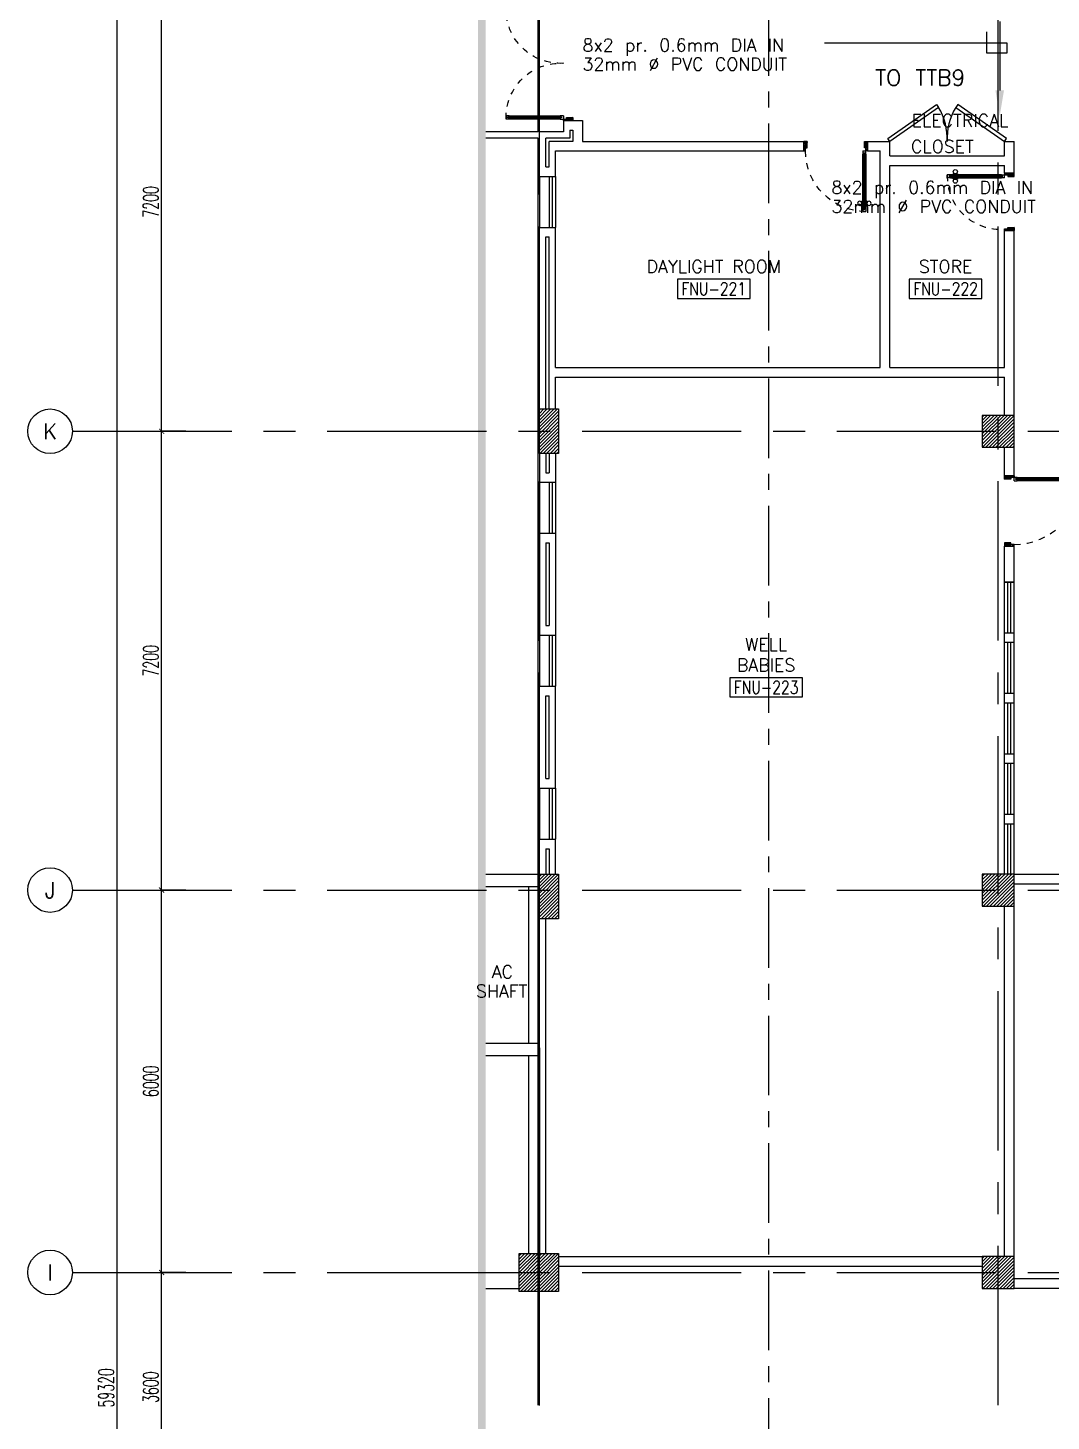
# Model space of a CAD drawing. Extents: x -0.3 to 92.6, y -1.1 to 78.4.
# Drawn here: x -0.35 to 15.71, y 34.64 to 56.5 of the extents above; entities that cross this region are included whole.
import ezdxf
from ezdxf.enums import TextEntityAlignment as Align

# ---------------------------------------------------------------- set-up
doc = ezdxf.new("R2010")
doc.units = 0
doc.header["$MEASUREMENT"] = 0
doc.header["$PDMODE"] = 34
for name, pattern in [('CENTER', [2, 1.25, -0.25, 0.25, -0.25]), ('CENTER2', [1.125, 0.75, -0.125, 0.125, -0.125]), ('CENTERX2', [4, 2.5, -0.5, 0.5, -0.5]), ('HIDDEN', [0.375, 0.25, -0.125])]:
    doc.linetypes.add(name, pattern=pattern)
doc.layers.get('0').update_dxf_attribs({"color": 11, "linetype": 'CONTINUOUS'})
doc.layers.get('DEFPOINTS').update_dxf_attribs({"color": 11, "linetype": 'CONTINUOUS'})
for name, color, linetype in [('AX', 11, 'CONTINUOUS'), ('AX-CR', 11, 'CONTINUOUS'), ('AX-DIM', 11, 'CONTINUOUS'), ('AX-TXT', 11, 'CONTINUOUS'), ('AXES', 11, 'CENTERX2'), ('AXES1', 11, 'CENTER'), ('COL', 11, 'CONTINUOUS'), ('DOOR', 11, 'CONTINUOUS'), ('E-TEXT', 2, 'CONTINUOUS'), ('E-WIRE', 4, 'CONTINUOUS'), ('EJ', 11, 'CONTINUOUS'), ('ELEV', 11, 'CONTINUOUS'), ('HAT', 11, 'CONTINUOUS'), ('INSUL', 11, 'CONTINUOUS'), ('RM-BOX', 11, 'CONTINUOUS'), ('RM-NAME', 11, 'CONTINUOUS'), ('RM-NO', 11, 'CONTINUOUS'), ('ROOF', 11, 'CONTINUOUS'), ('WALL', 11, 'CONTINUOUS'), ('WIN', 11, 'CONTINUOUS')]:
    doc.layers.add(name, color=color, linetype=linetype)
doc.styles.add('ROMANS', font='ROMANS.shx', dxfattribs={"width": 0.6})
doc.styles.get("Standard").update_dxf_attribs({"font": 'TXT.shx'})
doc.dimstyles.new('DIM-OUT', dxfattribs={"dimscale": 0, "dimtxt": 0.24, "dimasz": 0.08, "dimexe": 0.02, "dimexo": 0.02, "dimgap": 0.05, "dimtad": 1, "dimdec": 0, "dimlfac": 1000, "dimzin": 0, "dimdsep": 46, "dimtxsty": 'ROMANS', "dimblk1": 'ARCHTICK', "dimblk2": 'ARCHTICK', "dimsah": 1, "dimcen": 0.01, "dimdle": 0.08, "dimclrd": 7, "dimclre": 7, "dimclrt": 2, "dimadec": 0, "dimazin": 0, "dimtp": 2, "dimtm": 2, "dimtfac": 0.114286, "dimtdec": 0, "dimtix": 1, "dimtmove": 2, "dimatfit": 3, "dimldrblk": 'ARCHTICK', "dimfxl": 0, "dimtolj": 1, "dimtzin": 0, "dimarcsym": 0})

# ---------------------------------------------------------------- blocks, each defined once
blk = doc.blocks.new('D1000')
at = {"layer": 'DOOR', "color": 7, "linetype": 'ByBlock'}
for p, q in [((0, 0), (-150, 0)), ((-150, 0), (-150, -25)), ((-150, 0), (0, 0)), ((0, -50), (-114, 0)), ((0, -50), (-40, 0)), ((0, -50), (0, 0)), ((-1050, -25), (-1100, -25)), ((-1100, -75), (-1100, -25)), ((-1100, -25), (-1100, -75)), ((-1050, -75), (-1100, -75)), ((-1050, -42), (-1070, -42)), ((-1070, -42), (-1070, -58)), ((-1050, -58), (-1070, -58)), ((-1050, -25), (-1050, -42)), ((-1050, -58), (-1050, -75)), ((-928, -18), (-1018, -18)), ((-1018, -25), (-1018, -18)), ((-1018, -75), (-1018, -82)), ((-928, -82), (-1018, -82)), ((-1005, -9), (-940, -9)), ((-1005, -18), (-1005, -9)), ((-1005, -18), (-940, -18)), ((-1005, -82), (-940, -82)), ((-1005, -82), (-1005, -91)), ((-1005, -91), (-940, -91)), ((-940, -18), (-940, -9)), ((-940, -82), (-940, -91)), ((-928, -25), (-928, -18)), ((-928, -75), (-928, -82)), ((-200, -42), (-200, -25)), ((-200, -25), (-150, -25)), ((-180, -42), (-200, -42)), ((-200, -75), (-200, -58)), ((-200, -58), (-180, -58)), ((-150, -75), (-200, -75)), ((-180, -58), (-180, -42)), ((-150, -75), (-150, -25)), ((-150, -25), (-100, -25)), ((-100, -25), (-100, -50)), ((0, -50), (-100, -37)), ((-100, -50), (0, -50)), ((-150, -975), (-100, -975)), ((-150, -1000), (-150, -975)), ((-150, -1000), (0, -1000)), ((0, -1000), (-150, -1000)), ((0, -950), (-114, -1000)), ((-100, -975), (-100, -950)), ((0, -950), (-100, -963)), ((-100, -950), (0, -950)), ((0, -950), (-40, -1000)), ((0, -950), (0, -1000))]:
    blk.add_line(p, q, dxfattribs=at)
at = {"layer": 'DOOR', "linetype": 'ByBlock'}
for p, q in [((-200, -25), (-1050, -25)), ((-200, -42), (-1050, -42)), ((-200, -58), (-1050, -58)), ((-1050, -75), (-200, -75))]:
    blk.add_line(p, q, dxfattribs=at)
at = {"layer": 'DOOR', "color": 7, "linetype": 'ByBlock'}
for centre in [(-973, 23), (-973, -124)]:
    blk.add_circle(centre, 32.4, dxfattribs=at)
for centre, radius, start, end in [((0, -50), 134, 158.1598, 169.28), ((0, -50), 74.4, 137.7764, 180), ((0, -50), 54.4, 113.2074, 180), ((0, -50), 154, 161.1053, 166.2858), ((0, -50), 114, 154.0838, 167.3774), ((0, -50), 94.4, 148.0182, 180), ((0, -50), 34.4, 90, 180), ((0, -50), 14.4, 90, 180), ((0, -950), 154, 193.7142, 198.8947), ((0, -950), 134, 190.72, 201.8402), ((0, -950), 94.4, 180, 211.9818), ((0, -950), 74.4, 180, 222.2236), ((0, -950), 54.4, 180, 246.7926), ((0, -950), 34.4, 180, 270), ((0, -950), 14.4, 180, 270)]:
    blk.add_arc(centre, radius, start, end, dxfattribs=at)
at = {"layer": 'DOOR', "linetype": 'HIDDEN', "ltscale": 0.5}
blk.add_arc((-149, -24), 951, 180.0434, 269.9667, dxfattribs=at)
blk = doc.blocks.new('DOOR-110')
at = {"layer": 'DOOR', "color": 0, "linetype": 'ByBlock'}
for p, q in [((0, 1050), (0, 1100)), ((150, 1100), (0, 1100)), ((150, 1100), (150, 1075)), ((100, 1050), (0, 1050)), ((100, 1075), (100, 1050)), ((150, 1075), (100, 1075)), ((150, 1025), (150, 1075)), ((200, 1075), (150, 1075)), ((150, 1025), (200, 1025)), ((180, 1042), (180, 1058)), ((180, 1058), (200, 1058)), ((200, 1042), (180, 1042)), ((200, 1058), (200, 1075)), ((200, 1025), (200, 1042)), ((1028, 1075), (1028, 1082)), ((1028, 1082), (1118, 1082)), ((1028, 1025), (1028, 1018)), ((1028, 1018), (1118, 1018)), ((1040, 1082), (1040, 1091)), ((1105, 1091), (1040, 1091)), ((1105, 1082), (1040, 1082)), ((1040, 1018), (1040, 1009)), ((1105, 1018), (1040, 1018)), ((1105, 1009), (1040, 1009)), ((1105, 1082), (1105, 1091)), ((1105, 1018), (1105, 1009)), ((1118, 1075), (1118, 1082)), ((1118, 1025), (1118, 1018)), ((1150, 1075), (1150, 1058)), ((1150, 1075), (1200, 1075)), ((1150, 1058), (1170, 1058)), ((1150, 1042), (1150, 1025)), ((1150, 1042), (1170, 1042)), ((1150, 1025), (1200, 1025)), ((1170, 1058), (1170, 1042)), ((1200, 1075), (1200, 1025)), ((1200, 1025), (1200, 1075)), ((100, 50), (0, 50)), ((0, 50), (0, 0)), ((0, 0), (150, 0)), ((150, 0), (0, 0)), ((100, 25), (100, 50)), ((150, 25), (100, 25)), ((150, 0), (150, 25))]:
    blk.add_line(p, q, dxfattribs=at)
at = {"layer": 'DOOR', "linetype": 'ByBlock'}
for p, q in [((0, 1100), (150, 1100)), ((200, 1075), (1150, 1075)), ((200, 1058), (1150, 1058)), ((200, 1042), (1150, 1042)), ((1150, 1025), (200, 1025))]:
    blk.add_line(p, q, dxfattribs=at)
at = {"layer": 'DOOR', "color": 9, "linetype": 'ByBlock'}
for p, q in [((0, 1050), (40, 1100)), ((0, 1050), (114, 1100)), ((0, 1050), (100, 1063)), ((0, 50), (40, 0)), ((0, 50), (114, 0)), ((0, 50), (100, 37))]:
    blk.add_line(p, q, dxfattribs=at)
at = {"layer": 'DOOR', "color": 0, "linetype": 'ByBlock'}
for centre in [(1073, 1124), (1073, 976)]:
    blk.add_circle(centre, 32.4, dxfattribs=at)
at = {"layer": 'DOOR', "color": 9, "linetype": 'ByBlock'}
for centre, radius, start, end in [((0, 1050), 54.4, 0, 66.7926), ((0, 1050), 74.4, 0, 42.2236), ((0, 1050), 94.4, 0, 31.9818), ((0, 1050), 114, 12.6226, 25.9162), ((0, 1050), 134, 10.72, 21.8402), ((0, 1050), 154, 13.7142, 18.8947), ((0, 1050), 34.4, 0, 90), ((0, 1050), 14.4, 0, 90), ((0, 50), 14.4, 270, 0), ((0, 50), 34.4, 270, 0), ((0, 50), 54.4, 293.2074, 0), ((0, 50), 74.4, 317.7764, 0), ((0, 50), 94.4, 328.0182, 0), ((0, 50), 134, 338.1598, 349.28), ((0, 50), 154, 341.1053, 346.2858)]:
    blk.add_arc(centre, radius, start, end, dxfattribs=at)
at = {"layer": 'DOOR', "linetype": 'HIDDEN', "ltscale": 0.5}
blk.add_arc((150, 1075), 1050, 270, 0, dxfattribs=at)
at = {"layer": 'WALL', "linetype": 'ByBlock'}
for p, q in [((0, 1100), (150, 1100)), ((0, 0), (150, 0))]:
    blk.add_line(p, q, dxfattribs=at)
blk = doc.blocks.new('A$C272A55A0')
at = {"layer": 'DOOR', "color": 0, "linetype": 'ByBlock'}
for p, q in [((0, 900), (0, 1050)), ((50, 1050), (0, 1050)), ((0, 900), (25, 900)), ((25, 950), (50, 950)), ((25, 900), (25, 950)), ((75, 900), (25, 900)), ((25, 850), (25, 900)), ((50, 950), (50, 1050)), ((75, 900), (75, 850)), ((1725, 900), (1775, 900)), ((1725, 900), (1725, 850)), ((1750, 950), (1750, 1050)), ((1750, 1050), (1800, 1050)), ((1775, 950), (1750, 950)), ((1775, 900), (1775, 950)), ((1800, 900), (1775, 900)), ((1775, 850), (1775, 900)), ((1800, 1050), (1800, 900)), ((42, 850), (25, 850)), ((58, 870), (42, 870)), ((42, 870), (42, 850)), ((58, 850), (58, 870)), ((75, 850), (58, 850)), ((1725, 850), (1742, 850)), ((1742, 870), (1758, 870)), ((1742, 850), (1742, 870)), ((1758, 870), (1758, 850)), ((1758, 850), (1775, 850)), ((25, 50), (42, 50)), ((25, 50), (25, 0)), ((25, 0), (75, 0)), ((75, 0), (25, 0)), ((42, 50), (42, 30)), ((42, 30), (58, 30)), ((58, 50), (75, 50)), ((58, 50), (58, 30)), ((75, 50), (75, 0)), ((1718, 160), (1709, 160)), ((1709, 95), (1709, 160)), ((1718, 95), (1709, 95)), ((1725, 173), (1718, 173)), ((1718, 173), (1718, 83)), ((1718, 95), (1718, 160)), ((1725, 83), (1718, 83)), ((1742, 50), (1725, 50)), ((1725, 50), (1725, 0)), ((1775, 0), (1725, 0)), ((1725, 0), (1775, 0)), ((1742, 50), (1742, 30)), ((1758, 30), (1742, 30)), ((1775, 50), (1758, 50)), ((1758, 50), (1758, 30)), ((1775, 173), (1782, 173)), ((1775, 83), (1782, 83)), ((1775, 50), (1775, 0)), ((1782, 173), (1782, 83)), ((1782, 160), (1791, 160)), ((1782, 95), (1782, 160)), ((1782, 95), (1791, 95)), ((1791, 95), (1791, 160))]:
    blk.add_line(p, q, dxfattribs=at)
at = {"layer": 'DOOR', "color": 9, "linetype": 'ByBlock'}
for p, q in [((50, 1050), (0, 1010)), ((50, 1050), (0, 937)), ((50, 1050), (37, 950)), ((1750, 1050), (1800, 1010)), ((1750, 1050), (1800, 937)), ((1750, 1050), (1763, 950))]:
    blk.add_line(p, q, dxfattribs=at)
at = {"layer": 'DOOR', "linetype": 'ByBlock'}
for p, q in [((25, 850), (25, 50)), ((42, 850), (42, 50)), ((58, 850), (58, 50)), ((75, 50), (75, 850)), ((1725, 50), (1725, 850)), ((1742, 850), (1742, 50)), ((1758, 850), (1758, 50)), ((1775, 850), (1775, 50))]:
    blk.add_line(p, q, dxfattribs=at)
at = {"layer": 'DOOR', "color": 0, "linetype": 'ByBlock'}
for centre in [(1676, 128), (1824, 128)]:
    blk.add_circle(centre, 32.4, dxfattribs=at)
at = {"layer": 'DOOR', "color": 9, "linetype": 'ByBlock'}
for centre, radius, start, end in [((50, 1050), 54.4, 203.2074, 270), ((50, 1050), 74.4, 227.7764, 270), ((50, 1050), 94.4, 238.0182, 270), ((50, 1050), 114, 244.0838, 257.3774), ((50, 1050), 134, 248.1598, 259.28), ((50, 1050), 154, 251.1053, 256.2858), ((50, 1050), 34.4, 180, 270), ((50, 1050), 14.4, 180, 270), ((1750, 1050), 14.4, 270, 0), ((1750, 1050), 34.4, 270, 0), ((1750, 1050), 54.4, 270, 336.7926), ((1750, 1050), 74.4, 270, 312.2236), ((1750, 1050), 94.4, 270, 301.9818), ((1750, 1050), 114, 282.6226, 295.9162), ((1750, 1050), 134, 280.72, 291.8402), ((1750, 1050), 154, 283.7142, 288.8947)]:
    blk.add_arc(centre, radius, start, end, dxfattribs=at)
at = {"layer": 'DOOR', "linetype": 'HIDDEN', "ltscale": 0.5}
for centre, start, end in [((50, 851), 268.3174, 3.2965), ((1750, 851), 176.7035, 271.6826)]:
    blk.add_arc(centre, 851, start, end, dxfattribs=at)
at = {"layer": 'WALL', "linetype": 'ByBlock'}
blk.add_line((1800, 900), (1800, 1050), dxfattribs=at)
blk = doc.blocks.new('C5V')
at = {"layer": 'HAT'}
h = blk.add_hatch(dxfattribs=at)
h.set_pattern_fill('ANSI31', color=256, scale=300, style=0)
h.set_pattern_definition([(45, (-249196.182, -54711.005), (-26.5165043, 26.5165043), [])])
h.paths.add_polyline_path([(-20, 600), (-320, 600), (-320, 300), (-20, 300)])
h.paths.add_polyline_path([(-20, 300), (-320, 300), (-320, 0), (-20, 0)])
h = blk.add_hatch(dxfattribs=at)
h.set_pattern_fill('ANSI31', color=256, scale=300, style=0)
h.set_pattern_definition([(45, (-248876.182, -54711.005), (-26.5165043, 26.5165043), [])])
h.paths.add_polyline_path([(300, 600), (0, 600), (0, 300), (300, 300)])
h.paths.add_polyline_path([(300, 300), (0, 300), (0, 0), (300, 0)])
at = {"layer": 'COL'}
for points in [[(-20, 600), (-20, 0), (-320, 0), (-320, 600)], [(300, 600), (300, 0), (0, 0), (0, 600)]]:
    blk.add_lwpolyline(points, close=True, dxfattribs=at)
blk = doc.blocks.new('C11')
at = {"layer": 'HAT'}
h = blk.add_hatch(dxfattribs=at)
h.set_pattern_fill('ANSI31', color=256, scale=300, style=0)
h.set_pattern_definition([(45, (-248556.182, -75061.005), (-26.5165043, 26.5165043), [])])
h.paths.add_polyline_path([(300, 700), (0, 700), (0, 350), (300, 350)])
h.paths.add_polyline_path([(300, 350), (0, 350), (0, 0), (300, 0)])
at = {"layer": 'COL'}
blk.add_lwpolyline([(300, 700), (300, 0), (0, 0), (0, 700)], close=True, dxfattribs=at)
blk = doc.blocks.new('RM1')
at = {"layer": 'RM-BOX'}
blk.add_lwpolyline([(570, -200), (-570, -200), (-570, -500), (570, -500)], close=True, dxfattribs=at)
at = {"layer": 'RM-NAME', "style": 'ROMANS'}
for tag, p in [('ROOMNAME1', (0, 324)), ('ROOMNAME2', (0, 0))]:
    blk.add_attdef(tag, text='', height=200, dxfattribs=at).set_placement(p, align=Align.MIDDLE)
at = {"layer": 'RM-NO', "style": 'ROMANS', "width": 0.8}
blk.add_attdef('ROOMNO', text='', height=200, dxfattribs=at).set_placement((0, -350), align=Align.MIDDLE)
blk = doc.blocks.new('DOOR90')
at = {"layer": 'DOOR', "linetype": 'ByBlock'}
for p, q in [((0, 0), (-150, 0)), ((-200, -25), (-1000, -25)), ((-200, -42), (-1000, -42)), ((-200, -58), (-1000, -58)), ((-1000, -75), (-200, -75))]:
    blk.add_line(p, q, dxfattribs=at)
at = {"layer": 'DOOR', "color": 0, "linetype": 'ByBlock'}
for p, q in [((-150, 0), (-150, -25)), ((-150, 0), (0, 0)), ((0, -50), (0, 0)), ((-1050, -25), (-1050, -75)), ((-1050, -75), (-1050, -25)), ((-1000, -25), (-1050, -25)), ((-1000, -75), (-1050, -75)), ((-1020, -42), (-1020, -58)), ((-1000, -42), (-1020, -42)), ((-1000, -58), (-1020, -58)), ((-1000, -25), (-1000, -42)), ((-1000, -58), (-1000, -75)), ((-968, -25), (-968, -18)), ((-878, -18), (-968, -18)), ((-968, -75), (-968, -82)), ((-878, -82), (-968, -82)), ((-955, -18), (-955, -9)), ((-955, -9), (-890, -9)), ((-955, -18), (-890, -18)), ((-955, -82), (-955, -91)), ((-955, -82), (-890, -82)), ((-955, -91), (-890, -91)), ((-890, -18), (-890, -9)), ((-890, -82), (-890, -91)), ((-878, -25), (-878, -18)), ((-878, -75), (-878, -82)), ((-200, -42), (-200, -25)), ((-200, -25), (-150, -25)), ((-180, -42), (-200, -42)), ((-200, -75), (-200, -58)), ((-200, -58), (-180, -58)), ((-150, -75), (-200, -75)), ((-180, -58), (-180, -42)), ((-150, -75), (-150, -25)), ((-150, -25), (-100, -25)), ((-100, -25), (-100, -50)), ((-100, -50), (0, -50)), ((-100, -850), (0, -850)), ((-100, -875), (-100, -850)), ((0, -850), (0, -900)), ((-150, -900), (-150, -875)), ((-150, -875), (-100, -875)), ((0, -900), (-150, -900)), ((-150, -900), (0, -900))]:
    blk.add_line(p, q, dxfattribs=at)
at = {"layer": 'DOOR', "color": 9, "linetype": 'ByBlock'}
for p, q in [((0, -50), (-114, 0)), ((0, -50), (-40, 0)), ((0, -50), (-100, -37)), ((0, -850), (-114, -900)), ((0, -850), (-100, -863)), ((0, -850), (-40, -900))]:
    blk.add_line(p, q, dxfattribs=at)
at = {"layer": 'DOOR', "color": 0, "linetype": 'ByBlock'}
for centre in [(-923, 24), (-923, -124)]:
    blk.add_circle(centre, 32.4, dxfattribs=at)
at = {"layer": 'DOOR', "color": 9, "linetype": 'ByBlock'}
for centre, radius, start, end in [((0, -50), 74.4, 137.7764, 180), ((0, -50), 54.4, 113.2074, 180), ((0, -50), 154, 161.1053, 166.2858), ((0, -50), 134, 158.1598, 169.28), ((0, -50), 114, 154.0838, 167.3774), ((0, -50), 94.4, 148.0182, 180), ((0, -50), 34.4, 90, 180), ((0, -50), 14.4, 90, 180), ((0, -850), 94.4, 180, 211.9818), ((0, -850), 74.4, 180, 222.2236), ((0, -850), 54.4, 180, 246.7926), ((0, -850), 34.4, 180, 270), ((0, -850), 14.4, 180, 270), ((0, -850), 154, 193.7142, 198.8947), ((0, -850), 134, 190.72, 201.8402)]:
    blk.add_arc(centre, radius, start, end, dxfattribs=at)
at = {"layer": 'DOOR', "linetype": 'HIDDEN', "ltscale": 0.5}
blk.add_arc((-222, -50), 828, 178.2701, 275.003, dxfattribs=at)
blk = doc.blocks.new('COL50')
at = {"layer": 'COL'}
blk.add_lwpolyline([(-250, 250), (-250, -250), (250, -250), (250, 250)], close=True, dxfattribs=at)
blk = doc.blocks.new('*X50')
at = {"color": 0}
for p, q in [((73379, 162740), (73829, 163190)), ((73379, 162793), (73776, 163190)), ((73379, 162846), (73723, 163190)), ((73379, 162899), (73670, 163190)), ((73379, 162952), (73617, 163190)), ((73379, 163005), (73564, 163190)), ((73379, 163058), (73511, 163190)), ((73379, 163111), (73458, 163190)), ((73379, 163164), (73405, 163190)), ((73382, 162690), (73879, 163187)), ((73435, 162690), (73879, 163134)), ((73488, 162690), (73879, 163081)), ((73541, 162690), (73879, 163028)), ((73594, 162690), (73879, 162975)), ((73647, 162690), (73879, 162922)), ((73700, 162690), (73879, 162869)), ((73753, 162690), (73879, 162816)), ((73806, 162690), (73879, 162763)), ((73859, 162690), (73879, 162710))]:
    blk.add_line(p, q, dxfattribs=at)
blk = doc.blocks.new('*X51')
at = {"color": 0}
for p, q in [((73379, 155527), (73842, 155990)), ((73379, 155580), (73789, 155990)), ((73379, 155633), (73736, 155990)), ((73379, 155686), (73683, 155990)), ((73379, 155739), (73629, 155990)), ((73379, 155793), (73576, 155990)), ((73379, 155846), (73523, 155990)), ((73379, 155899), (73470, 155990)), ((73379, 155952), (73417, 155990)), ((73395, 155490), (73879, 155974)), ((73448, 155490), (73879, 155921)), ((73501, 155490), (73879, 155868)), ((73554, 155490), (73879, 155815)), ((73607, 155490), (73879, 155762)), ((73660, 155490), (73879, 155709)), ((73713, 155490), (73879, 155656)), ((73766, 155490), (73879, 155603)), ((73819, 155490), (73879, 155550)), ((73872, 155490), (73879, 155497))]:
    blk.add_line(p, q, dxfattribs=at)
blk = doc.blocks.new('*X52')
at = {"color": 0}
for p, q in [((73379, 149535), (73834, 149990)), ((73379, 149588), (73781, 149990)), ((73379, 149641), (73728, 149990)), ((73379, 149694), (73675, 149990)), ((73379, 149747), (73622, 149990)), ((73379, 149800), (73569, 149990)), ((73379, 149853), (73516, 149990)), ((73379, 149906), (73463, 149990)), ((73379, 149959), (73410, 149990)), ((73387, 149490), (73879, 149982)), ((73440, 149490), (73879, 149929)), ((73493, 149490), (73879, 149876)), ((73546, 149490), (73879, 149822)), ((73599, 149490), (73879, 149769)), ((73653, 149490), (73879, 149716)), ((73706, 149490), (73879, 149663)), ((73759, 149490), (73879, 149610)), ((73812, 149490), (73879, 149557)), ((73865, 149490), (73879, 149504))]:
    blk.add_line(p, q, dxfattribs=at)
blk = doc.blocks.new('_ARCHTICK')
at = {"color": 0, "linetype": 'ByBlock', "const_width": 0.15}
blk.add_lwpolyline([(-0.5, -0.5), (0.5, 0.5)], dxfattribs=at)
blk = doc.blocks.new('*D138')
at = {"layer": 'AX-DIM', "color": 7, "lineweight": -2}
for p, q in [((2.13, 36.97), (1.73, 36.97)), ((1.75, 33.29), (1.75, 37.05)), ((2.13, 33.37), (1.73, 33.37))]:
    blk.add_line(p, q, dxfattribs=at)
at = {"layer": 'DEFPOINTS', "color": 0}
for p in [(1.75, 36.97), (2.15, 36.97), (2.15, 33.37)]:
    blk.add_point(p, dxfattribs=at)
at = {"layer": 'AX-DIM', "color": 7, "lineweight": -2, "xscale": 0.08, "yscale": 0.08, "zscale": 0.08}
for p, rotation in [((1.75, 36.97), 90), ((1.75, 33.37), 270)]:
    blk.add_blockref('_ARCHTICK', p, dxfattribs=dict(at, rotation=rotation))
at = {"layer": 'AX-DIM', "color": 2, "insert": (1.58, 35.17), "char_height": 0.24, "attachment_point": 5, "rotation": 90, "style": 'ROMANS'}
blk.add_mtext('\\A1;3600', dxfattribs=at)
blk = doc.blocks.new('*D134')
at = {"layer": 'AX-DIM', "color": 7, "lineweight": -2}
for p, q in [((2.13, 57.37), (1.73, 57.37)), ((1.75, 50.09), (1.75, 57.45)), ((2.13, 50.17), (1.73, 50.17))]:
    blk.add_line(p, q, dxfattribs=at)
at = {"layer": 'DEFPOINTS', "color": 0}
for p in [(1.75, 57.37), (2.15, 57.37), (2.15, 50.17)]:
    blk.add_point(p, dxfattribs=at)
at = {"layer": 'AX-DIM', "color": 7, "lineweight": -2, "xscale": 0.08, "yscale": 0.08, "zscale": 0.08}
for p, rotation in [((1.75, 57.37), 90), ((1.75, 50.17), 270)]:
    blk.add_blockref('_ARCHTICK', p, dxfattribs=dict(at, rotation=rotation))
at = {"layer": 'AX-DIM', "color": 2, "insert": (1.58, 53.77), "char_height": 0.24, "attachment_point": 5, "rotation": 90, "style": 'ROMANS'}
blk.add_mtext('\\A1;7200', dxfattribs=at)
blk = doc.blocks.new('*D133')
at = {"layer": 'AX-DIM', "color": 7, "lineweight": -2}
for p, q in [((2.13, 42.97), (1.73, 42.97)), ((1.75, 36.89), (1.75, 43.05)), ((2.13, 36.97), (1.73, 36.97))]:
    blk.add_line(p, q, dxfattribs=at)
at = {"layer": 'DEFPOINTS', "color": 0}
for p in [(1.75, 42.97), (2.15, 42.97), (2.15, 36.97)]:
    blk.add_point(p, dxfattribs=at)
at = {"layer": 'AX-DIM', "color": 7, "lineweight": -2, "xscale": 0.08, "yscale": 0.08, "zscale": 0.08}
for p, rotation in [((1.75, 42.97), 90), ((1.75, 36.97), 270)]:
    blk.add_blockref('_ARCHTICK', p, dxfattribs=dict(at, rotation=rotation))
at = {"layer": 'AX-DIM', "color": 2, "insert": (1.58, 39.97), "char_height": 0.24, "attachment_point": 5, "rotation": 90, "style": 'ROMANS'}
blk.add_mtext('\\A1;6000', dxfattribs=at)
blk = doc.blocks.new('*D132')
at = {"layer": 'AX-DIM', "color": 7, "lineweight": -2}
for p, q in [((2.13, 50.17), (1.73, 50.17)), ((1.75, 42.89), (1.75, 50.25)), ((2.13, 42.97), (1.73, 42.97))]:
    blk.add_line(p, q, dxfattribs=at)
at = {"layer": 'DEFPOINTS', "color": 0}
for p in [(1.75, 50.17), (2.15, 50.17), (2.15, 42.97)]:
    blk.add_point(p, dxfattribs=at)
at = {"layer": 'AX-DIM', "color": 7, "lineweight": -2, "xscale": 0.08, "yscale": 0.08, "zscale": 0.08}
for p, rotation in [((1.75, 50.17), 90), ((1.75, 42.97), 270)]:
    blk.add_blockref('_ARCHTICK', p, dxfattribs=dict(at, rotation=rotation))
at = {"layer": 'AX-DIM', "color": 2, "insert": (1.58, 46.57), "char_height": 0.24, "attachment_point": 5, "rotation": 90, "style": 'ROMANS'}
blk.add_mtext('\\A1;7200', dxfattribs=at)
blk = doc.blocks.new('AXL')
at = {"layer": 'AX-CR'}
blk.add_circle((-350, 0), 350, dxfattribs=at)
at = {"layer": 'AX-TXT', "style": 'ROMANS'}
blk.add_attdef('AX', text='', height=250, dxfattribs=at).set_placement((-350, 0), align=Align.MIDDLE)
blk = doc.blocks.new('*D121')
at = {"layer": 'AX-DIM', "color": 7, "lineweight": -2}
for p, q in [((7.012, 64.82), (1.03, 64.82)), ((1.05, 5.42), (1.05, 64.9)), ((7.912, 5.5), (1.03, 5.5))]:
    blk.add_line(p, q, dxfattribs=at)
at = {"layer": 'DEFPOINTS', "color": 0}
for p in [(1.05, 64.82), (7.032, 64.82), (7.932, 5.5)]:
    blk.add_point(p, dxfattribs=at)
at = {"layer": 'AX-DIM', "color": 7, "lineweight": -2, "xscale": 0.08, "yscale": 0.08, "zscale": 0.08}
for p, rotation in [((1.05, 64.82), 90), ((1.05, 5.5), 270)]:
    blk.add_blockref('_ARCHTICK', p, dxfattribs=dict(at, rotation=rotation))
at = {"layer": 'AX-DIM', "color": 2, "insert": (0.88, 35.16), "char_height": 0.24, "attachment_point": 5, "rotation": 90, "style": 'ROMANS'}
blk.add_mtext('\\A1;59320', dxfattribs=at)

msp = doc.modelspace()

# ---------------------------------------------------------------- linework, layer by layer
at = {"layer": 'AXES'}
for p, q in [((14.8817, -1.1143), (14.8817, 77.6984)), ((7.6617, -1.1143), (7.6617, 77.3484)), ((7.6817, -1.1163), (7.6817, 77.3463)), ((0.35, 50.17), (23.8817, 50.17)), ((0.35, 42.97), (23.8817, 42.97)), ((0.35, 36.97), (23.8817, 36.97))]:
    msp.add_line(p, q, dxfattribs=at)
at = {"layer": 'AXES1'}
msp.add_line((11.2817, 5.75), (11.2817, 64.57), dxfattribs=at)
at = {"layer": 'COL'}
for points in [[(6.8367, 43.22), (7.6617, 43.22), (7.6617, 43.02), (6.8367, 43.02)], [(6.8367, 40.57), (7.6617, 40.57), (7.6617, 40.37), (6.8367, 40.37)]]:
    msp.add_lwpolyline(points, dxfattribs=at)
at = {"layer": 'E-TEXT', "color": 11}
msp.add_lwpolyline([(12.1551, 56.2682), (15.0163, 56.2682), (15.0163, 56.1041), (14.7033, 56.1041), (14.7033, 56.4396)], dxfattribs=at)
at = {"layer": 'E-WIRE', "color": 4, "linetype": 'ByBlock'}
msp.add_line((14.9063, 56.6021), (14.9063, 55.5194), dxfattribs=at)
at = {"layer": 'E-WIRE', "color": 4}
msp.add_solid([(14.8396, 55.5194), (14.9729, 55.5194), (14.9063, 55.1194)], dxfattribs=at)
at = {"layer": 'EJ'}
for p, q in [((7.6617, 54.87), (7.6617, 57.02)), ((7.6817, 54.87), (7.6817, 57.02)), ((7.6817, 40.495), (7.6817, 37.22))]:
    msp.add_line(p, q, dxfattribs=at)
at = {"layer": 'ELEV', "linetype": 'CENTER2', "const_width": 0.12}
msp.add_lwpolyline([(6.7752, 3.4309), (6.7752, 66.97)], dxfattribs=at)
at = {"layer": 'INSUL'}
for p, q in [((8.1567, 54.895), (8.1567, 54.77)), ((8.1567, 54.895), (8.2067, 54.895)), ((8.2067, 54.895), (8.2067, 54.72)), ((8.1567, 54.77), (7.7817, 54.77)), ((7.7817, 54.32), (7.7817, 54.77)), ((8.2067, 54.72), (7.8317, 54.72)), ((7.8317, 54.32), (7.8317, 54.72)), ((7.7817, 54.32), (7.8317, 54.32)), ((7.7817, 53.22), (7.8317, 53.22)), ((7.7817, 50.52), (7.7817, 53.22)), ((7.8317, 50.52), (7.8317, 53.22)), ((7.7817, 49.82), (7.7817, 49.52)), ((7.8317, 49.82), (7.8317, 49.52)), ((7.7817, 49.52), (7.8317, 49.52)), ((7.7817, 48.42), (7.8317, 48.42)), ((7.7817, 48.42), (7.7817, 47.12)), ((7.8317, 48.42), (7.8317, 47.12)), ((7.7817, 47.12), (7.8317, 47.12)), ((7.7817, 44.72), (7.7817, 46.02)), ((7.7817, 46.02), (7.8317, 46.02)), ((7.8317, 44.72), (7.8317, 46.02)), ((7.7817, 44.72), (7.8317, 44.72)), ((7.7817, 43.62), (7.8317, 43.62)), ((7.7817, 43.62), (7.7817, 43.22)), ((7.8317, 43.62), (7.8317, 43.22))]:
    msp.add_line(p, q, dxfattribs=at)
at = {"layer": 'ROOF'}
for p, q in [((7.6617, 54.87), (6.8367, 54.87)), ((7.6617, 54.77), (6.8367, 54.77)), ((7.6617, 43.22), (7.6617, 54.77))]:
    msp.add_line(p, q, dxfattribs=at)
at = {"layer": 'WALL'}
for p, q in [((8.0567, 55.045), (8.3567, 55.045)), ((8.0567, 55.045), (8.0567, 54.87)), ((8.3567, 55.045), (8.3567, 54.72)), ((8.0567, 54.87), (7.6817, 54.87)), ((7.6817, 54.17), (7.6817, 54.87)), ((8.3567, 54.72), (11.8317, 54.72)), ((11.8317, 54.57), (11.8317, 54.72)), ((12.8317, 54.57), (12.8317, 54.72)), ((12.8317, 54.72), (13.1817, 54.72)), ((13.1817, 54.4903), (13.1817, 54.72)), ((14.9817, 54.72), (15.1317, 54.72)), ((14.9817, 54.4903), (14.9817, 54.72)), ((14.9817, 54.72), (15.1317, 54.72)), ((15.1317, 54.22), (15.1317, 54.72)), ((7.9317, 54.57), (11.8317, 54.57)), ((7.9317, 54.17), (7.9317, 54.57)), ((12.8317, 54.57), (13.0317, 54.57)), ((13.0317, 51.17), (13.0317, 54.57)), ((13.1817, 54.4903), (14.9817, 54.4903)), ((13.1817, 51.17), (13.1817, 54.3403)), ((13.1817, 54.3403), (14.9817, 54.3403)), ((14.9817, 54.22), (14.9817, 54.3403)), ((7.6817, 54.17), (7.9317, 54.17)), ((14.9817, 54.22), (15.1317, 54.22)), ((7.6817, 53.37), (7.9317, 53.37)), ((7.6817, 50.52), (7.6817, 53.37)), ((7.9317, 51.17), (7.9317, 53.37)), ((14.9817, 53.32), (15.1317, 53.32)), ((14.9817, 51.17), (14.9817, 53.32)), ((15.1317, 50.42), (15.1317, 53.32)), ((7.9317, 51.17), (13.0317, 51.17)), ((13.1817, 51.17), (14.9817, 51.17)), ((7.9317, 50.52), (7.9317, 51.02)), ((7.9317, 51.02), (14.9817, 51.02)), ((14.9817, 50.42), (14.9817, 51.02)), ((14.9817, 49.47), (14.9817, 49.92)), ((15.1317, 49.47), (15.1317, 49.92)), ((7.6817, 49.82), (7.6817, 49.37)), ((7.9317, 49.82), (7.9317, 49.37)), ((15.1317, 49.47), (14.9817, 49.47)), ((7.6817, 49.37), (7.9317, 49.37)), ((7.6817, 48.57), (7.9317, 48.57)), ((7.6817, 48.57), (7.6817, 46.97)), ((7.9317, 48.57), (7.9317, 46.97)), ((14.9817, 47.8046), (14.9817, 48.37)), ((15.1317, 48.37), (14.9817, 48.37)), ((15.1317, 47.8046), (15.1317, 48.37)), ((14.9817, 47.8046), (15.1317, 47.8046)), ((15.1317, 47.8046), (14.9817, 47.8046)), ((14.9817, 47.8046), (15.1317, 47.8046)), ((7.6817, 46.97), (7.9317, 46.97)), ((15.1317, 47.0046), (14.9817, 47.0046)), ((14.9817, 46.8546), (14.9817, 47.0046)), ((15.1317, 46.8546), (14.9817, 46.8546)), ((15.1317, 46.8546), (15.1317, 47.0046)), ((7.6817, 46.17), (7.9317, 46.17)), ((7.6817, 44.57), (7.6817, 46.17)), ((7.9317, 44.57), (7.9317, 46.17)), ((15.1317, 46.0546), (14.9817, 46.0546)), ((14.9817, 45.9046), (14.9817, 46.0546)), ((15.1317, 45.9046), (15.1317, 46.0546)), ((15.1317, 45.9046), (14.9817, 45.9046)), ((15.1317, 45.1046), (14.9817, 45.1046)), ((14.9817, 44.9546), (14.9817, 45.1046)), ((15.1317, 44.9546), (15.1317, 45.1046)), ((15.1317, 44.9546), (14.9817, 44.9546)), ((7.6817, 44.57), (7.9317, 44.57)), ((15.1317, 44.1546), (14.9817, 44.1546)), ((14.9817, 44.0046), (14.9817, 44.1546)), ((15.1317, 44.0046), (14.9817, 44.0046)), ((15.1317, 44.0046), (15.1317, 44.1546)), ((7.6817, 43.77), (7.9317, 43.77)), ((7.6817, 43.22), (7.6817, 43.77)), ((7.9317, 43.22), (7.9317, 43.77)), ((15.1317, 43.22), (17.1317, 43.22)), ((7.5117, 40.57), (7.5117, 43.02)), ((7.6617, 40.57), (7.6617, 43.02)), ((15.1317, 43.07), (17.1317, 43.07)), ((14.9817, 37.22), (14.9817, 42.72)), ((15.1317, 37.22), (15.1317, 42.72)), ((7.6817, 37.27), (7.6817, 42.52)), ((7.7817, 37.27), (7.7817, 42.52)), ((7.5117, 37.27), (7.5117, 40.37)), ((7.6617, 37.27), (7.6617, 40.37)), ((7.9808, 37.22), (14.6317, 37.22)), ((6.8367, 36.97), (7.3617, 36.97)), ((7.9808, 37.07), (14.6317, 37.07)), ((18.4317, 36.87), (15.1317, 36.87)), ((6.8367, 36.72), (7.3617, 36.72)), ((21.8317, 36.72), (15.1317, 36.72))]:
    msp.add_line(p, q, dxfattribs=at)
for points in [[(13.1799, 54.72), (13.1473, 54.7668), (13.9127, 55.3001), (13.9453, 55.2534)], [(14.9817, 54.72), (15.0142, 54.7668), (14.2488, 55.3001), (14.2162, 55.2534)]]:
    msp.add_lwpolyline(points, close=True, dxfattribs=at)
for centre, start, end in [((13.1473, 54.7668), 357.13243, 31.37409), ((15.0142, 54.7668), 148.62591, 182.86757)]:
    msp.add_arc(centre, 0.9346, start, end, dxfattribs=at)
at = {"layer": 'WIN'}
for p, q in [((7.6817, 54.17), (7.6817, 53.37)), ((7.8317, 54.17), (7.8317, 53.37)), ((7.8817, 54.17), (7.8817, 53.37)), ((7.9317, 54.17), (7.9317, 53.37)), ((7.6817, 49.37), (7.6817, 48.57)), ((7.8317, 49.37), (7.8317, 48.57)), ((7.8817, 49.37), (7.8817, 48.57)), ((7.9317, 49.37), (7.9317, 48.57)), ((14.9817, 47.0046), (14.9817, 47.8046)), ((15.0317, 47.0046), (15.0317, 47.8046)), ((15.0817, 47.0046), (15.0817, 47.8046)), ((15.1317, 47.0046), (15.1317, 47.8046)), ((7.6817, 46.97), (7.6817, 46.17)), ((7.8317, 46.97), (7.8317, 46.17)), ((7.8817, 46.97), (7.8817, 46.17)), ((7.9317, 46.97), (7.9317, 46.17)), ((14.9817, 46.0546), (14.9817, 46.8546)), ((15.0317, 46.0546), (15.0317, 46.8546)), ((15.0817, 46.0546), (15.0817, 46.8546)), ((15.1317, 46.0546), (15.1317, 46.8546)), ((14.9817, 45.1046), (14.9817, 45.9046)), ((15.0317, 45.1046), (15.0317, 45.9046)), ((15.0817, 45.1046), (15.0817, 45.9046)), ((15.1317, 45.1046), (15.1317, 45.9046)), ((14.9817, 44.1546), (14.9817, 44.9546)), ((15.0317, 44.1546), (15.0317, 44.9546)), ((15.0817, 44.1546), (15.0817, 44.9546)), ((15.1317, 44.1546), (15.1317, 44.9546)), ((7.6817, 44.57), (7.6817, 43.77)), ((7.8317, 44.57), (7.8317, 43.77)), ((7.8817, 44.57), (7.8817, 43.77)), ((7.9317, 44.57), (7.9317, 43.77)), ((14.9817, 43.2046), (14.9817, 44.0046)), ((15.0317, 43.2046), (15.0317, 44.0046)), ((15.0817, 43.2046), (15.0817, 44.0046)), ((15.1317, 43.2046), (15.1317, 44.0046))]:
    msp.add_line(p, q, dxfattribs=at)

# ---------------------------------------------------------------- block references
at = {"layer": 'AX', "xscale": 0.001, "yscale": 0.001, "zscale": 0.001}
for p, values in [((0.35, 50.17), {'AX': 'K'}), ((0.35, 42.97), {'AX': 'J'}), ((0.35, 36.97), {'AX': 'I'})]:
    msp.add_blockref('AXL', p, dxfattribs=at).add_auto_attribs(values)
at = {"layer": 'COL', "xscale": 0.001, "yscale": 0.001, "zscale": 0.001}
for name, p in [('C11', (7.6817, 49.82)), ('COL50', (14.8817, 50.17)), ('C11', (7.6817, 42.52)), ('COL50', (14.8817, 42.97)), ('C5V', (7.6817, 36.67)), ('COL50', (14.8817, 36.97))]:
    msp.add_blockref(name, p, dxfattribs=at)
at = {"layer": 'DOOR', "color": 0, "linetype": 'ByBlock', "xscale": -0.001, "yscale": 0.001, "zscale": 0.001, "rotation": 270}
msp.add_blockref('A$C272A55A0', (7.1563, 55.045), dxfattribs=at)
at = {"layer": 'DOOR', "color": 0, "linetype": 'Continuous', "xscale": -0.001, "yscale": 0.001, "zscale": 0.001, "rotation": 270}
msp.add_blockref('D1000', (12.8317, 54.72), dxfattribs=at)
at = {"layer": 'DOOR', "color": 0, "linetype": 'ByBlock', "xscale": 0.001, "yscale": 0.001, "zscale": 0.001}
msp.add_blockref('DOOR90', (15.1317, 54.22), dxfattribs=at)
at = {"layer": 'DOOR', "color": 0, "linetype": 'Continuous', "xscale": 0.001, "yscale": 0.001, "zscale": 0.001}
msp.add_blockref('DOOR-110', (14.9817, 48.37), dxfattribs=at)
at = {"layer": 'HAT', "xscale": 0.001, "yscale": 0.001, "zscale": 0.001}
for name in ['*X50', '*X51', '*X52']:
    msp.add_blockref(name, (-58.7476, -112.7697), dxfattribs=at)
at = {"layer": 'RM-NO', "xscale": 0.001, "yscale": 0.001, "zscale": 0.001}
for p, values in [((10.4163, 52.756), {'ROOMNO': 'FNU-221', 'ROOMNAME2': 'DAYLIGHT ROOM'}), ((14.0566, 52.756), {'ROOMNO': 'FNU-222', 'ROOMNAME2': 'STORE'}), ((11.2393, 46.5023), {'ROOMNO': 'FNU-223', 'ROOMNAME2': 'BABIES', 'ROOMNAME1': 'WELL'})]:
    msp.add_blockref('RM1', p, dxfattribs=at).add_auto_attribs(values)

# ---------------------------------------------------------------- texts
at = {"layer": 'E-TEXT', "color": 4}
for s, height, p in [('8x2 pr. 0.6mm DIA IN', 0.2, (8.3567, 56.1306, -2.4)), ('32mm %%C PVC CONDUIT', 0.2, (8.3567, 55.8325, -2.4)), ('TO TTB9', 0.25, (12.9526, 55.5938, -2.4)), ('8x2 pr. 0.6mm DIA IN', 0.2, (12.2643, 53.8968, -2.4)), ('32mm %%C PVC CONDUIT', 0.2, (12.2643, 53.5987, -2.4))]:
    msp.add_text(s, height=height, dxfattribs=at).set_placement(p)
at = {"layer": 'E-TEXT', "color": 4, "style": 'ROMANS'}
for s, p in [('ELECTRICAL', (13.5229, 54.9479)), ('CLOSET', (13.5136, 54.5396))]:
    msp.add_text(s, height=0.2, dxfattribs=at).set_placement(p)
at = {"layer": 'RM-NAME', "style": 'ROMANS'}
for s, p in [('AC', (7.0996, 41.6877)), ('SHAFT', (7.0882, 41.3856))]:
    msp.add_text(s, height=0.2, dxfattribs=at).set_placement(p, align=Align.MIDDLE)

# ---------------------------------------------------------------- dimensions: what is measured, and where the dimension line sits
at = {"layer": 'AX-DIM'}
for base, p1, p2, picture, middle in [((1.05, 64.82), (7.9324, 5.5), (7.032, 64.82), '*D121', (0.88, 35.16)), ((1.75, 57.37), (2.15, 50.17), (2.15, 57.37), '*D134', (1.58, 53.77)), ((1.75, 50.17), (2.15, 42.97), (2.15, 50.17), '*D132', (1.58, 46.57)), ((1.75, 42.97), (2.15, 36.97), (2.15, 42.97), '*D133', (1.58, 39.97)), ((1.75, 36.97), (2.15, 33.37), (2.15, 36.97), '*D138', (1.58, 35.17))]:
    dim = msp.add_linear_dim(base=base, p1=p1, p2=p2, angle=90, dimstyle='DIM-OUT', override={"dimscale": 1}, dxfattribs=at)
    dim.commit()
    dim.dimension.update_dxf_attribs({"geometry": picture, "text_midpoint": middle})

doc.saveas('drawing.dxf')
